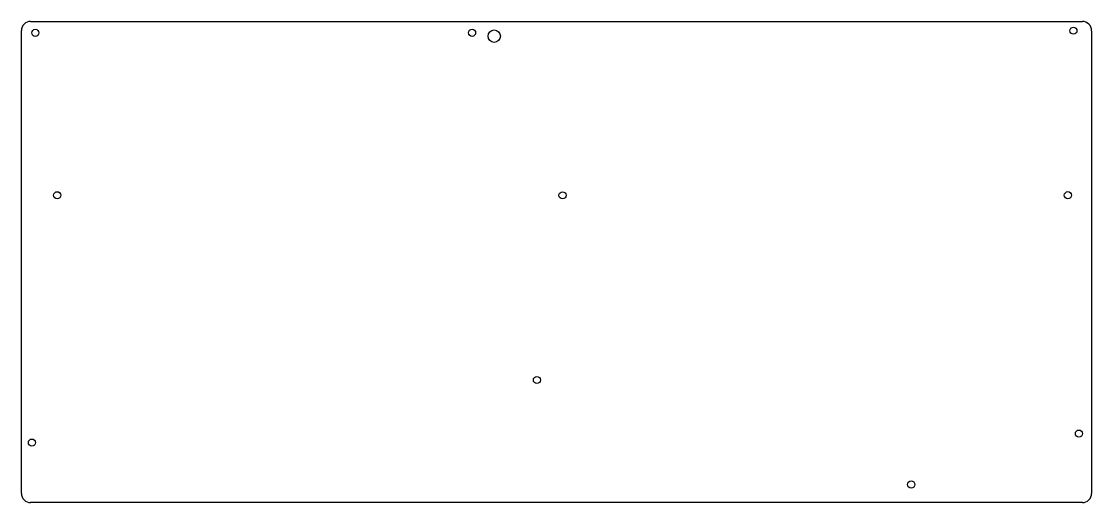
# Model space of a CAD drawing. Extents: x 37 to 384, y -216 to -60.
import ezdxf

# ---------------------------------------------------------------- set-up
doc = ezdxf.new("R2010")
doc.units = 0
doc.layers.add('BLACK', color=7, linetype='CONTINUOUS')

msp = doc.modelspace()

# ---------------------------------------------------------------- linework, layer by layer
at = {"layer": 'BLACK', "linetype": 'CONTINUOUS'}
for p, q in [((39.767, -59.685), (380.767, -59.705)), ((36.767, -212.785), (36.767, -62.685)), ((383.767, -62.705), (383.767, -212.785)), ((380.767, -215.785), (39.767, -215.785))]:
    msp.add_line(p, q, dxfattribs=at)
at = {"layer": 'BLACK'}
for centre, radius in [((41.27, -63.4), 1.15), ((182.9, -63.39), 1.15), ((190.07, -64.47), 2.011), ((377.87, -62.71), 1.15), ((48.37, -116.08), 1.15), ((212.22, -116.1), 1.15), ((376.07, -116.06), 1.15), ((203.91, -176.01), 1.15), ((379.66, -193.4), 1.15), ((40.17, -196.31), 1.15), ((325.27, -209.91), 1.15)]:
    msp.add_circle(centre, radius, dxfattribs=at)
for centre, start, end in [((39.767, -62.685), 90, 180), ((380.767, -62.705), 0, 90), ((39.767, -212.785), -180, -90), ((380.767, -212.785), -90, 0)]:
    msp.add_arc(centre, 3, start, end, dxfattribs=at)

doc.saveas('drawing.dxf')
